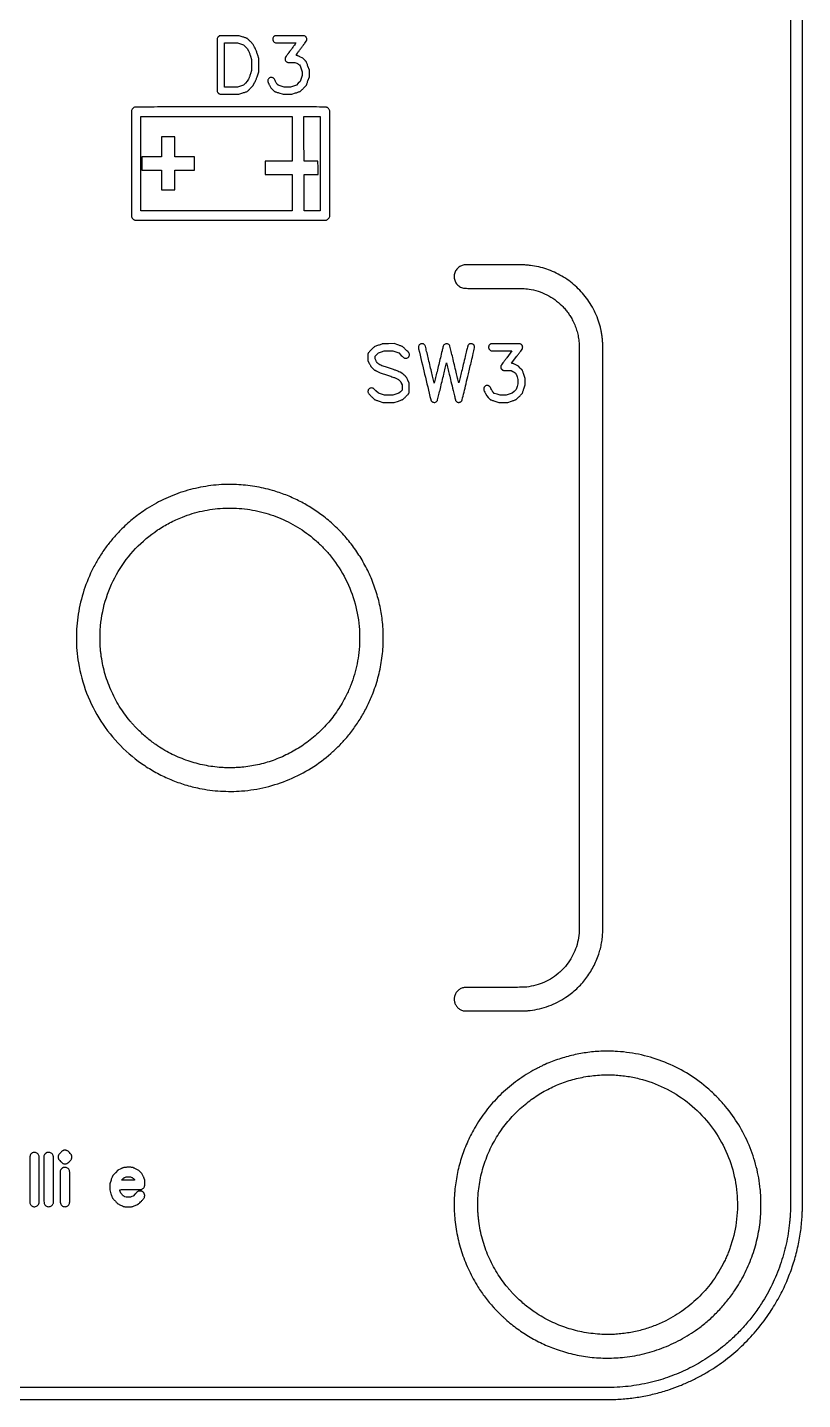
# Model space of a CAD drawing. Extents: x 949 to 24658, y 948 to 49051.
# Drawn here: x 18200 to 24658, y 948 to 12379 of the extents above; entities that cross this region are included whole.
import ezdxf

# ---------------------------------------------------------------- set-up
doc = ezdxf.new("R2010")
doc.units = 0

msp = doc.modelspace()

# ---------------------------------------------------------------- linework, layer by layer
for points in [[(24557.45501, 40846.15625, -0.000005), (24557.576589, 33590.111823, -0.000003), (24557.572356, 24977, -0.000002), (24557.441941, 13479.946311, -0.000011), (24557.197838, 7129.844974), (24556.914401, 2523.855699, -0.015993), (24556.197771, 2501.5, -0.001244), (24554.531942, 2476.492966, -0.001984), (24552.969758, 2455.122889, -0.002304), (24551.459549, 2436.64421, -0.003436), (24549.953397, 2420.5, -0.029378), (24521.624912, 2243.424663, -0.029415), (24472.744503, 2070.965438, -0.029413), (24403.958899, 1905.422349, -0.029364), (24316.189487, 1749, -0.018635), (24252.549624, 1657.42098, -0.018271), (24181.866765, 1570.212068, -0.018218), (24104.789396, 1488.149311, -0.01826), (24022, 1411.981393, -0.02719), (23894.153828, 1314.209294, -0.026422), (23755.256113, 1229.872829, -0.026372), (23607.969516, 1160.511168, -0.02684), (23455.050714, 1107.495651, -0.014939), (23364.98345, 1084.48038, -0.015523), (23274.84135, 1067.213277, -0.015408), (23183.16568, 1055.46961, -0.014241), (23088.5, 1049.011544, -0.009909), (23036.689134, 1047.984641), (12803.487408, 1047.982521)], [(12803.51049, 947.973854), (23032.501131, 947.97706, 0.009239), (23088.5, 949.011937, 0.017163), (23207.145133, 957.483132, 0.018199), (23322.613543, 973.99026, 0.018271), (23436.148246, 998.774973, 0.017607), (23549, 1032.043463, 0.015051), (23637.081331, 1064.394123, 0.014331), (23724.528784, 1102.479019, 0.014321), (23809.710289, 1145.539084, 0.014978), (23891, 1192.801819, 0.02685), (24033.956702, 1292.776429, 0.02684), (24165.395208, 1407.507875, 0.026854), (24283.724046, 1535.599357, 0.026942), (24387.502993, 1675.5, 0.011098), (24426.605978, 1737.570789, 0.011221), (24462.767679, 1801.091654, 0.011254), (24495.942921, 1865.985734, 0.011324), (24526.092472, 1932.173438, 0.020157), (24572.850767, 2054.730564, 0.0202), (24609.551037, 2180.568985, 0.020206), (24635.966985, 2308.920365, 0.020199), (24651.939329, 2439, 0.002916), (24653.994484, 2466.006088, 0.005496), (24655.286222, 2487.826827, 0.004828), (24656.195401, 2511.44205, 0.001746), (24657.045709, 2545, 0.005465), (24658.20966, 2651.668939), (24657.801289, 25038.31016)]]:
    msp.add_lwpolyline(points, format="xyb")
for points in [[(19800.324227, 12309.374537, 0.062211), (19795.806636, 12307.09471, 0.041589), (19791.27863, 12303.472186, 0.040533), (19787.271645, 12299.011679, 0.048637), (19784.30615, 12294.214439), (19781.5, 12288.5), (19781.5, 12067), (19781.5, 11845.5), (19783.605656, 11840.949195, 0.04126), (19786.323699, 11836.155879, 0.044972), (19789.723845, 11832.020984, 0.045212), (19793.790927, 11828.578909, 0.042553), (19798.490909, 11825.844394), (19804.5, 11823.001578), (19882.122082, 11823.000789), (19959.744163, 11823), (19994.122082, 11834.086626, 0.002307), (20007.528309, 11838.478428, 0.00332), (20019.350957, 11842.499343, 0.001768), (20029.317147, 11846.002408, 0.052289), (20031.732239, 11847.157209, 0.053509), (20033.821053, 11848.769737, 0.00213), (20040.747841, 11855.467612, 0.003736), (20048.868737, 11863.506616, 0.002631), (20057.88476, 11872.661959), (20080.80504, 11896.182753), (20092.879008, 11919.924625, 0.004949), (20100.373829, 11935.030369, 0.01698), (20104.806523, 11945.044626, 0.013951), (20108.965252, 11956.267907, 0.002545), (20115.976487, 11977.293261), (20127, 12010.920024), (20127, 12066.499183), (20127, 12122.078342), (20118.430133, 12148.789171, 0.002286), (20109.94431, 12174.828123, 0.013516), (20105.072853, 12188.314042, 0.018232), (20100.094823, 12199.763377, 0.006362), (20092.127137, 12215.872845), (20080.754275, 12238.149297), (20057.777956, 12261.554386, 0.002681), (20048.730354, 12270.672529, 0.003777), (20040.559857, 12278.696748, 0.002224), (20033.598686, 12285.371072, 0.051632), (20031.427767, 12287.044642, 0.050588), (20028.948121, 12288.250056, 0.002051), (20019.563617, 12291.646912, 0.003572), (20008.387846, 12295.550579, 0.002521), (19995.776948, 12299.783835), (19963.5, 12310.437861), (19884, 12310.652059, 0.000554), (19839.478105, 12310.722675, 0.003936), (19817.888671, 12310.563035, 0.005096), (19804.783997, 12310.229352, 0.077015)], [(19974.5, 12243.384872), (19998.5, 12235.728831), (20014.828327, 12219.614415), (20031.156654, 12203.5), (20040.444979, 12185, -0.007521), (20045.772531, 12173.978493, -0.014752), (20049.617949, 12165.026298, -0.012427), (20053.320159, 12154.926825, -0.0039), (20058.366652, 12139.632469), (20067, 12112.764939), (20067, 12066.697041), (20067, 12020.629143), (20058.393868, 11994.064572, -0.004041), (20053.443807, 11979.196167, -0.011849), (20049.709921, 11969.066725, -0.014072), (20045.874459, 11960.120052, -0.007976), (20040.756227, 11949.5), (20031.724719, 11931.5), (20015.61236, 11915.202908), (19999.5, 11898.905815), (19974.964255, 11890.952908), (19950.428511, 11883), (19895.714255, 11883), (19841, 11883), (19841, 12067), (19841, 12251), (19895.75, 12251.020457), (19950.5, 12251.040913)], [(20263.993526, 12310.065659, 0.036016), (20260.354279, 12308.66545, 0.040096), (20257.088871, 12306.798215, 0.036686), (20253.935638, 12304.284973, 0.023058), (20250.62486, 12300.92765, 0.117964), (20244.063355, 12288.84427, 0.120416), (20243.750116, 12275.196496, 0.118407), (20249.790806, 12262.769018, 0.111483), (20260.933421, 12254.110703), (20266.5, 12251.5), (20351.75, 12251.217893, -0.000507), (20384.439176, 12251.076554, -0.000846), (20411.957813, 12250.883082, -0.000029), (20436.811086, 12250.664851, -0.411627), (20437, 12250.474259, -0.160271), (20436.887971, 12250.133739, -0.000023), (20424.16925, 12232.897838, -0.000584), (20410.06884, 12213.83797, -0.000353), (20393.320852, 12191.287734, 0.00136), (20374.201442, 12165.435816, 0.003314), (20360.286787, 12146.248776, 0.002049), (20349.843326, 12131.518312, 0.062275), (20347.725777, 12127.531368, 0.100446), (20345.985291, 12116.989265, 0.09148), (20348.383004, 12106.218953, 0.089907), (20354.524325, 12096.86235, 0.092752), (20363.5, 12090.377598, 0.051389), (20367.419701, 12088.999901, 0.042012), (20371.814871, 12088.329654, 0.015533), (20379.136705, 12088.063814, 0.001226), (20398.60116, 12088.009769), (20428.702321, 12088), (20444.10116, 12080.561836, -0.005636), (20452.82677, 12076.225095, -0.023565), (20457.915822, 12073.313668, -0.033883), (20461.74912, 12070.492176, -0.022552), (20465.752442, 12066.782467), (20472.004885, 12060.441261), (20480.502442, 12034.992685), (20489, 12009.54411), (20489, 11994.933334), (20489, 11980.322558), (20480.457094, 11955.411279), (20471.914188, 11930.5), (20456.224463, 11914.755656), (20440.534738, 11899.011312), (20416.516968, 11891.005656), (20392.499198, 11883), (20365.58179, 11883), (20338.664382, 11883), (20313.582191, 11891.085167, -0.001842), (20297.114529, 11896.4605, -0.023024), (20290.988618, 11898.803002, -0.054819), (20287.131737, 11901.01542, -0.035614), (20283.202613, 11904.335167, -0.035558), (20280.00394, 11907.931212, -0.026352), (20276.98502, 11912.313751, -0.016264), (20273.338036, 11918.71318, -0.003967), (20267.756165, 11929.5, 0.008975), (20260.101308, 11943.936735, 0.036495), (20254.669025, 11952.256299, 0.059551), (20249.622139, 11957.457241, 0.068654), (20243.713764, 11961.034142, 0.101223), (20232.647538, 11963.34111, 0.092162), (20221.161375, 11961.250529, 0.092962), (20211.274345, 11955.199163, 0.105312), (20204.765512, 11946.202805, 0.047406), (20203.086616, 11941.165795, 0.039664), (20202.257015, 11935.590083, 0.04048), (20202.325684, 11930.095333, 0.057088), (20203.333606, 11925.306933, 0.0289), (20204.519505, 11922.33179, 0.002798), (20207.847868, 11915.310816, 0.003546), (20211.925022, 11906.984884, 0.002796), (20216.453011, 11898.027758), (20227.971356, 11875.555517), (20241.235678, 11862.2289, 0.003993), (20246.534675, 11856.989372, 0.005163), (20251.484855, 11852.270842, 0.003955), (20255.698242, 11848.398781, 0.045156), (20257.5, 11847.0431, 0.053607), (20259.766932, 11845.954508, 0.001604), (20269.695502, 11842.47179, 0.003173), (20281.442394, 11838.476853, 0.002184), (20294.803837, 11834.091959), (20329.107674, 11823), (20365.239105, 11823), (20401.370536, 11823), (20433.935268, 11833.61475, 0.002159), (20446.736825, 11837.848754, 0.00293), (20458.255985, 11841.789109, 0.001958), (20467.887641, 11845.18932, 0.032625), (20471, 11846.536535, 0.0745), (20476.518481, 11850.496773, 0.001923), (20498.343549, 11871.874033, 0.001862), (20520.05812, 11893.467484, 0.077512), (20523.930577, 11898.781371, 0.031404), (20524.69223, 11900.523024, 0.000556), (20528.188656, 11910.150561, 0.001393), (20532.219597, 11921.386194, 0.000928), (20536.778456, 11934.281371), (20548.452967, 11967.5), (20548.473735, 11995), (20548.494504, 12022.5), (20536.785777, 12056.319632, 0.002147), (20532.156228, 12069.508195, 0.00309), (20527.936144, 12081.13898, 0.00164), (20524.272207, 12090.946594, 0.048802), (20523.10141, 12093.319632, 0.044748), (20521.680985, 12095.206461, 0.004305), (20517.790549, 12099.438692, 0.005451), (20513.045201, 12104.40295, 0.004279), (20507.796186, 12109.684425), (20494.466602, 12122.86885), (20470.539059, 12134.470604, 0.003907), (20459.842611, 12139.554156, 0.008212), (20451.439847, 12143.300745, 0.008704), (20445.023563, 12145.905154, 0.056372), (20441.651462, 12146.786179, -0.018975), (20439.760424, 12147.132006, -0.030726), (20438.189857, 12147.584065, -0.031767), (20437.056821, 12148.070066, -0.320937), (20436.832459, 12148.5, -0.123774), (20437.130924, 12149.233547, -0.00009), (20449.49378, 12166.086642, -0.001035), (20463.330938, 12184.860731, -0.000633), (20479.736755, 12206.965165, 0.001285), (20496.302978, 12229.346706, 0.001917), (20510.664512, 12249.011776, 0.000806), (20522.864058, 12265.908881, 0.040685), (20524.972222, 12269.406801, 0.091146), (20527.458608, 12278.076967, 0.078656), (20526.894566, 12287.54577, 0.077011), (20523.397946, 12296.555356, 0.08145), (20517.388379, 12303.889337, 0.111197), (20509.241567, 12308.34317, 0.056505), (20497.664359, 12310.282001, 0.013), (20474.827487, 12310.899714, 0.000442), (20385.071861, 12310.914047, 0.0006), (20339.433808, 12310.826164, 0.00097), (20300.594207, 12310.629378, 0.000131), (20266.042208, 12310.378245, 0.072065)], [(19094.5, 11715.597855, 0.049515), (19086.611461, 11712.206615, 0.052326), (19079.700628, 11707.381483, 0.052601), (19073.972206, 11701.252352, 0.051031), (19069.581812, 11694.002865), (19066.5, 11687.5), (19066.5, 11245), (19066.5, 10802.5), (19069.581812, 10795.997135, 0.044273), (19073.08209, 10790.037508, 0.041488), (19077.646057, 10784.646057, 0.041488), (19083.037508, 10780.08209, 0.044273), (19088.997135, 10776.581812), (19095.5, 10773.5), (19890, 10773.238435, 0.000032), (20417.16236, 10773.098695, 0.000589), (20584.540207, 10773.262368, 0.000358), (20681.590094, 10773.541122, 0.073475), (20691, 10774.965931, 0.059139), (20699.004748, 10778.493693, 0.055996), (20706.124193, 10783.851264, 0.055853), (20711.893226, 10790.669798, 0.058216), (20715.916062, 10798.505202), (20718, 10804.075025), (20718, 11245), (20718, 11685.924975), (20715.916062, 11691.494798, 0.058131), (20711.917167, 11699.286828, 0.055302), (20706.174022, 11706.094582, 0.055427), (20699.092157, 11711.464683, 0.058949), (20691.144665, 11715.016502, 0.074823), (20681.93553, 11716.438043, 0.000347), (20584.615264, 11716.738944, 0.000588), (20417.092116, 11716.943493, 0.000032), (19891.644665, 11716.933104, 0.00006), (19476.265051, 11716.848601, 0.000338), (19255.133011, 11716.627738, 0.000038), (19099.362391, 11716.354851, 0.076456)], [(21838.459597, 10400.571119, 0.039892), (21823.198236, 10396.89742, 0.039264), (21808.629155, 10390.832735, 0.03932), (21795.206862, 10382.574952, 0.040267), (21783.357174, 10372.376738, 0.044708), (21771.86067, 10358.456189, 0.047583), (21763.293476, 10342.990314, 0.047347), (21757.772345, 10326.11229, 0.043448), (21755.318069, 10308, 0.086443), (21759.553925, 10274.184856, 0.088441), (21774.973154, 10244.09099, 0.08756), (21800.001336, 10220.951668, 0.082622), (21831.93425, 10207.199218, 0.057035), (21839.921142, 10206.172525, 0.001316), (21878.108414, 10205.742181, 0.001404), (21941.537247, 10205.372396, 0.000146), (22090.5, 10204.965767, -0.000165), (22272.165446, 10204.463029, -0.003931), (22323.245927, 10203.903233, -0.014208), (22352.301441, 10202.529813, -0.01802), (22379, 10199.535561, -0.040238), (22454.499794, 10182.004829, -0.039686), (22526.582377, 10152.550404, -0.039614), (22593.227826, 10112.016241, -0.039769), (22652.553301, 10061.52636, -0.018177), (22679.958765, 10032.099076, -0.02104), (22703.781826, 10002.116303, -0.02121), (22724.83948, 9970.456088, -0.019066), (22743.949631, 9936, -0.022971), (22763.886029, 9891.634113, -0.02543), (22778.922289, 9847.088944, -0.025035), (22789.538802, 9800.625074, -0.02097), (22796.226637, 9750.5, -0.02268), (22797.645588, 9719.234989, -0.000002), (22797.641479, 7291.838656, -0.000002), (22797.61924, 4864.12929, -0.023153), (22796.199766, 4833.5, -0.035762), (22783.577041, 4757.27169, -0.038938), (22760.423245, 4685.834985, -0.039033), (22726.534711, 4619.004206, -0.036281), (22681.926411, 4556.5, -0.018242), (22670.627109, 4543.844966, -0.005703), (22652.794272, 4525.700947, -0.005744), (22634.498717, 4507.919312, -0.017396), (22621.5, 4496.405865, -0.037305), (22558.036024, 4451.52675, -0.039519), (22489.784521, 4417.546423, -0.039498), (22417.002967, 4394.713866, -0.037188), (22340.050106, 4383.028942, -0.017719), (22328.373683, 4382.550884, -0.000347), (22268.446509, 4382.263714, -0.000719), (22191.455775, 4382.058891, -0.000299), (22087.550106, 4381.994105, 0.000183), (21954.794902, 4381.942282, 0.001275), (21889.909771, 4381.727774, 0.001249), (21849.468901, 4381.389901, 0.035156), (21839, 4380.538618, 0.07285), (21811.24829, 4372.04931, 0.07452), (21787.335421, 4356.001261, 0.074192), (21769.09588, 4333.577079, 0.071247), (21757.887001, 4306.5, 0.038507), (21756.076797, 4296.156515, 0.023296), (21755.458769, 4283.730585, 0.023304), (21755.999079, 4271.313538, 0.03884), (21757.745348, 4261, 0.065314), (21767.793259, 4235.534151, 0.069414), (21783.913199, 4214.101619, 0.069397), (21805.287153, 4197.894852, 0.065231), (21830.725681, 4187.737023), (21839.5, 4185.5), (22090, 4185.5, 0.000213), (22265.715261, 4185.574912, 0.003627), (22323.528273, 4186.043635, 0.011176), (22357.348296, 4187.319676, 0.014848), (22388, 4190.078274, 0.029171), (22467.094105, 4204.289305, 0.029252), (22543.921725, 4227.600104, 0.029243), (22617.527527, 4259.726722, 0.029108), (22687, 4300.265237, 0.041648), (22776.544736, 4371.15804, 0.04155), (22853.179701, 4455.962679, 0.041532), (22914.765904, 4552.306788, 0.041538), (22959.578854, 4657.5, 0.01772), (22973.221056, 4704.192738, 0.018024), (22983.435587, 4751.471694, 0.017815), (22990.31359, 4799.890703, 0.016432), (22993.958896, 4850, 0.009937), (22995.005771, 4902.640423, 0.000002), (22995.023091, 7292.542596, 0.000002), (22995.017814, 9683.481542, 0.010359), (22993.970724, 9734, 0.009088), (22991.873282, 9769.140444, 0.012103), (22988.61642, 9800.960277, 0.01246), (22983.91583, 9831.827543, 0.010669), (22977.467414, 9864.072344, 0.026994), (22958.173688, 9933.062597, 0.025996), (22931.356379, 10000.468722, 0.025978), (22897.667071, 10064.775225, 0.02686), (22857.831301, 10124.5, 0.049911), (22763.98869, 10226.929981, 0.050523), (22652.069004, 10308.262086, 0.050551), (22526.172254, 10365.460236, 0.050076), (22390.959714, 10396.458366, 0.014387), (22360.100197, 10399.446218, 0.012599), (22327.72153, 10400.824858, 0.003894), (22272.797857, 10401.350418, 0.0002), (22095, 10401.595885, 0.000204), (21966.701432, 10401.669377, 0.00104), (21895.313477, 10401.53267, 0.000628), (21847.134768, 10401.279676, 0.037511)], [(21161.62419, 9744.286446, 0.021931), (21151.214764, 9741.121731, 0.001666), (21123.508138, 9731.248174, 0.000709), (21094.061479, 9720.596671, 0.064468), (21089.979383, 9718.485712, 0.038646), (21087.699495, 9716.629706, 0.001998), (21080.851344, 9710.06175, 0.003163), (21072.782645, 9702.161681, 0.00229), (21063.89, 9693.262858, 0.003046), (21053.158383, 9682.292062, 0.008976), (21045.962148, 9674.572599, 0.011387), (21041.131466, 9668.947994, 0.058875), (21038.925197, 9665.5, 0.049101), (21037.504774, 9661.65044, 0.04554), (21036.816263, 9657.498809, 0.017006), (21036.548319, 9650.687617, 0.001327), (21036.5, 9632.486019), (21036.5, 9604.472038), (21047.947668, 9580.986019, 0.00262), (21052.518405, 9571.73215, 0.003469), (21056.782332, 9563.357852, 0.002493), (21060.437363, 9556.386252, 0.03407), (21061.947668, 9553.955606, 0.04044), (21065.72515, 9549.515412, 0.004019), (21075.697441, 9539.709315, 0.004117), (21085.813295, 9530.080725, 0.038608), (21090.5, 9526.326967, 0.027555), (21092.602821, 9525.057772, 0.001535), (21099.375, 9521.49005, 0.002365), (21107.471244, 9517.305125, 0.001728), (21116.5, 9512.731451), (21139.5, 9501.180137), (21198.5, 9481.97213, -0.000942), (21235.513184, 9469.844995, -0.008306), (21251.767849, 9464.184269, -0.016773), (21263.078238, 9459.597467, -0.011766), (21275.5, 9453.713909, -0.00481), (21285.489628, 9448.570239, -0.018887), (21291.49299, 9445.109892, -0.027739), (21295.969355, 9441.94033, -0.02261), (21300.397208, 9438.081847, -0.019368), (21304.486853, 9433.864772, -0.037087), (21307.365741, 9430.13374, -0.026391), (21310.222683, 9425.260797, -0.005652), (21314.631088, 9416.5), (21321.96776, 9401.5), (21321.98388, 9379.986603), (21322, 9358.473206), (21308.25, 9344.812581), (21294.5, 9331.151957), (21269.464255, 9323.075978), (21244.428511, 9315), (21209.062679, 9315), (21173.696847, 9315), (21148.598423, 9323.178783), (21123.5, 9331.357567), (21102.5, 9352.079917, 0.001873), (21089.327245, 9364.981457, 0.019108), (21083.646083, 9370.096801, 0.046775), (21079.70975, 9372.797571, 0.056366), (21075.572222, 9374.523774, 0.107192), (21061.451639, 9375.500628, 0.117504), (21048.712504, 9370.435557, 0.12068), (21039.862495, 9360.308979, 0.117272), (21036.573435, 9347.12897, 0.059021), (21037.470836, 9338.760538, 0.093867), (21040.345537, 9332.180984, 0.041567), (21046.97775, 9324.016158, 0.003989), (21064.87988, 9305.673869, 0.003239), (21074.566765, 9296.031649, 0.004627), (21083.295965, 9287.611894, 0.002598), (21090.757839, 9280.619854, 0.068324), (21093, 9279.048522, 0.032799), (21095.524221, 9277.95364, 0.001296), (21105.01875, 9274.583396, 0.002288), (21116.294454, 9270.671651, 0.001614), (21129, 9266.374653), (21161.5, 9255.5), (21209, 9255.5), (21256.5, 9255.5), (21290.235007, 9266.691644, 0.002708), (21305.352584, 9271.797975, 0.006328), (21316.592704, 9275.822324, 0.006277), (21324.829235, 9279.007722, 0.056291), (21328.235007, 9280.842035, 0.037194), (21330.893462, 9282.995605, 0.002578), (21337.882974, 9289.643722, 0.003656), (21346.126615, 9297.682835, 0.002741), (21355.09001, 9306.650391, 0.002362), (21367.247588, 9319.064446, 0.012185), (21373.774995, 9326.129443, 0.02147), (21377.623409, 9330.902409, 0.067789), (21379.59001, 9334.5, 0.057357), (21380.669392, 9338.721845, 0.022963), (21381.20513, 9344.671833, 0.009881), (21381.449439, 9354.799168, 0.00109), (21381.5, 9378), (21381.5, 9416.5), (21369.424439, 9441, 0.003638), (21364.591231, 9450.628721, 0.004867), (21360.058086, 9459.28902, 0.003437), (21356.1438, 9466.474008, 0.049734), (21354.496152, 9468.856238, 0.021041), (21352.714311, 9470.782163, 0.003035), (21348.891428, 9474.534553, 0.003438), (21344.310447, 9478.916084, 0.002934), (21339.422196, 9483.473659), (21327.200965, 9494.734843), (21304.123625, 9506.394532, 0.011476), (21286.566744, 9514.764928, 0.018786), (21271.291153, 9520.943624, 0.00749), (21248.328398, 9528.855579, 0.000497), (21182, 9550.530396, -0.016511), (21162.532106, 9557.589663, -0.018273), (21144.231891, 9565.705569, -0.019466), (21128.833783, 9573.976023, -0.051365), (21118.765111, 9581.386204, -0.021648), (21114.731092, 9585.379986, -0.038363), (21111.824674, 9589.045264, -0.025649), (21108.834716, 9594.005579, -0.005032), (21104.015111, 9603.238239), (21096, 9618.976478), (21096, 9629.751636), (21096, 9640.526794), (21109.75, 9654.219935), (21123.5, 9667.913076), (21148.411279, 9676.456538), (21173.322558, 9685), (21209.204866, 9685), (21245.087174, 9685), (21269.763856, 9676.479167), (21294.440539, 9667.958335), (21314.97027, 9647.627936, 0.005505), (21330.227093, 9632.848366, 0.046817), (21337.723859, 9626.970579, 0.091969), (21344.109478, 9624.361045, 0.051176), (21352.5, 9623.5, 0.121173), (21366.187148, 9626.866447, 0.122302), (21376.696191, 9636.190769, 0.121649), (21381.658562, 9649.392196, 0.119075), (21379.96337, 9663.5, 0.056903), (21377.790676, 9667.774026, 0.032968), (21374.299572, 9672.367306, 0.014659), (21367.970066, 9679.228268, 0.001791), (21353.614036, 9693.797519, 0.002717), (21341.764951, 9705.607691, 0.00889), (21333.74964, 9713.23409, 0.011743), (21328.025277, 9718.247409, 0.060767), (21324.5, 9720.528978, 0.025292), (21321.124201, 9721.966002, 0.001765), (21311.435151, 9725.484644, 0.002501), (21299.840512, 9729.58368, 0.00188), (21287.045196, 9733.981459), (21254.590393, 9745), (21209.045196, 9744.883999, 0.000978), (21191.451891, 9744.804761, 0.001535), (21176.327882, 9744.660617, 0.000383), (21163.10291, 9744.483847, 0.059359)], [(21477.332455, 9743.210224, 0.081591), (21468.507984, 9738.319209, 0.082585), (21461.754677, 9730.879506, 0.084237), (21457.867827, 9721.792851, 0.08981), (21457.317154, 9712.139627, 0.027835), (21459.337482, 9700.897478, 0.000039), (21509.271063, 9490.993606, 0.000024), (21559.703882, 9279.110425, 0.045165), (21561.97392, 9272.350834, 0.056313), (21564.339745, 9268.282929, 0.038746), (21567.846939, 9264.257663, 0.037793), (21572.058878, 9260.702312, 0.044544), (21576.542192, 9258.036238, 0.106819), (21587.395912, 9255.441856, 0.093037), (21598.943451, 9257.349755, 0.09271), (21609.046535, 9263.32611, 0.1051), (21615.780722, 9272.327533, 0.047993), (21616.977701, 9275.744386, 0.000149), (21627.980514, 9320.560764, 0.000853), (21640.321442, 9371.265916, 0.000533), (21654.604404, 9430.666558, -0.000187), (21668.771063, 9489.763738, -0.000312), (21680.73895, 9539.469691, -0.000005), (21691.61864, 9584.530579, -0.585604), (21691.762233, 9584.570992, -0.138844), (21691.905358, 9584.314926, -0.000003), (21702.652946, 9539.176439, -0.000192), (21714.475584, 9489.436924, -0.000115), (21728.468759, 9430.404433, 0.000436), (21746.302778, 9355.383132, 0.001728), (21757.463759, 9309.319766, 0.000939), (21765.532294, 9276.77891, 0.056372), (21767.644907, 9271.124347, 0.054472), (21770.509082, 9266.743266, 0.039495), (21774.556431, 9262.542479, 0.039758), (21779.170956, 9259.066593, 0.058618), (21783.735728, 9256.867177, 0.057747), (21788.740553, 9255.766206, 0.036569), (21794.719216, 9255.598384, 0.036526), (21800.671614, 9256.304412, 0.056743), (21805.598821, 9257.852605, 0.051365), (21810.185765, 9260.481649, 0.039661), (21814.588185, 9264.207623, 0.039938), (21818.310654, 9268.544486, 0.054923), (21820.860178, 9273, 0.04322), (21822.102683, 9276.704439, 0.000079), (21837.306141, 9339.628125, 0.000588), (21854.29814, 9410.367236, 0.000364), (21874.0999, 9493.5, 0.000301), (21899.134384, 9599.224973, 0.001236), (21914.117668, 9663.381137, 0.000504), (21924.678625, 9709.323099, 0.056782), (21925.372065, 9715.516545, 0.072961), (21924.178036, 9723.546904, 0.069086), (21920.721191, 9731.060054, 0.068211), (21915.298605, 9737.427979, 0.06804), (21908.3583, 9742.108366, 0.06799), (21902.884302, 9743.932597, 0.043788), (21896.218215, 9744.590582, 0.043712), (21889.520602, 9744.077217, 0.066535), (21883.949195, 9742.373657, 0.039646), (21879.460784, 9739.869707, 0.039581), (21875.421227, 9736.687471, 0.040698), (21872.039715, 9733.006972, 0.048215), (21869.510258, 9729.020244, 0.056857), (21867.854814, 9724.560485, 0.000429), (21858.544559, 9686.676487, 0.001363), (21846.905733, 9638.574339, 0.000529), (21831.04715, 9571.930224, -0.000183), (21817.153427, 9513.363083, -0.000299), (21805.337962, 9463.769404, -0.000022), (21794.692125, 9419.212113, -0.040516), (21794.22267, 9417.77413, -0.723492), (21793.701195, 9417.815091, -0.00012), (21783.809717, 9458.31734, -0.001213), (21772.184156, 9506.476657, -0.000545), (21757.139666, 9569.77413, 0.000586), (21743.052388, 9629.023023, 0.000934), (21730.854297, 9679.642256, 0.000173), (21719.986438, 9724.307055, 0.049373), (21718.716754, 9727.922911, 0.115345), (21710.7234, 9738.094916, 0.110322), (21698.923121, 9743.872891, 0.109637), (21685.724409, 9744.09959, 0.112701), (21673.816436, 9738.70045, 0.125307), (21667.367711, 9730.583196, 0.036864), (21661.896197, 9715.51618, 0.009577), (21653.868307, 9684.781167, 0.000372), (21626.5, 9570.770261, -0.00045), (21612.267205, 9511.520406, -0.000755), (21600.18612, 9461.756456, -0.000028), (21589.222518, 9416.902047, -0.601137), (21588.87828, 9416.814697, -0.126021), (21588.535681, 9417.46313, -0.000016), (21577.799431, 9462.242442, -0.000441), (21565.968882, 9511.785658, -0.000266), (21552.036102, 9570.5, 0.000466), (21538.023739, 9629.445044, 0.000745), (21525.937381, 9679.746174, 0.000126), (21515.163125, 9724.244948, 0.043225), (21514.052165, 9727.550805, 0.100472), (21507.968003, 9736.239824, 0.089374), (21498.73942, 9742.304318, 0.088945), (21487.933051, 9744.785385, 0.098199)], [(22064.5, 9744.06978, 0.068496), (22057.948176, 9741.459396, 0.054084), (22051.748464, 9736.995959, 0.054541), (22046.704069, 9731.356676, 0.073231), (22043.575102, 9725.266391, 0.028727), (22042.970717, 9723.090711, 0.015323), (22042.462686, 9720.343788, 0.015206), (22042.114252, 9717.497854, 0.022858), (22042, 9715, 0.067577), (22043.107733, 9706.841379, 0.069779), (22046.348487, 9699.369335, 0.069282), (22051.544686, 9693.033643, 0.065124), (22058.376651, 9688.202667), (22063.5, 9685.5), (22149.812185, 9685), (22236.12437, 9684.5), (22192.977473, 9627, 0.000722), (22176.256318, 9604.649248, 0.001087), (22161.749376, 9585.111136, 0.000421), (22149.334239, 9568.284448, 0.02535), (22147.258318, 9565.144293, 0.071748), (22145.19043, 9560.116346, 0.042921), (22144.151532, 9553.725577, 0.042106), (22144.210226, 9547.054438, 0.056992), (22145.447256, 9541.158799, 0.061379), (22147.846728, 9536.105177, 0.043566), (22151.662829, 9531.11617, 0.043341), (22156.315785, 9526.832316, 0.05833), (22161.220569, 9523.885805, 0.049202), (22165.354972, 9522.487606, 0.037388), (22170.085712, 9521.757887, 0.014367), (22177.940452, 9521.368215, 0.001241), (22198, 9521), (22229.5, 9520.5), (22244.5, 9512.862812, -0.005992), (22252.680182, 9508.57371, -0.0216), (22257.734573, 9505.557025, -0.031074), (22261.481516, 9502.747312, -0.026875), (22265.047584, 9499.362812, -0.030113), (22268.592082, 9495.13384, -0.051479), (22270.936248, 9491.173932, -0.02346), (22273.392794, 9485.106805, -0.002078), (22278.80227, 9469.5), (22287.009372, 9445.5), (22287.022639, 9428.5), (22287.035905, 9411.5), (22278.879458, 9387.5), (22270.723012, 9363.5), (22254.855602, 9347.483051), (22238.988193, 9331.466103), (22214.222462, 9323.233051), (22189.45673, 9315), (22163.754197, 9315), (22138.051664, 9315), (22113.275832, 9323.057709), (22088.5, 9331.115417), (22082.295048, 9337.519288, -0.026674), (22078.572698, 9341.795284, -0.027768), (22075.380123, 9346.388246, -0.017386), (22071.697217, 9352.863444, -0.003922), (22065.90958, 9364.130543, 0.009015), (22058.184833, 9378.799155, 0.042178), (22052.902751, 9386.738671, 0.070784), (22047.814038, 9391.556967, 0.064779), (22041.433466, 9394.939009, 0.064708), (22032.848874, 9396.938053, 0.078681), (22024.614425, 9396.464141, 0.078591), (22016.921873, 9393.468192, 0.064376), (22009.925896, 9388.074104, 0.039387), (22005.746971, 9383.179292, 0.05924), (22003.011963, 9378.285046, 0.059638), (22001.512364, 9372.910836, 0.040568), (22001.055873, 9366.571861, 0.044702), (22001.573531, 9361.335941, 0.049099), (22003.011882, 9356.444825, 0.01969), (22006.273676, 9349.209009, 0.001682), (22015.422139, 9331.030323), (22026.317481, 9309.560647), (22039.254173, 9295.76655, 0.006722), (22044.511798, 9290.309387, 0.008055), (22049.611115, 9285.320365, 0.007055), (22054.024266, 9281.256251, 0.051757), (22056.345432, 9279.5755, 0.042981), (22059.288489, 9278.199357, 0.002311), (22068.973346, 9274.698615, 0.003601), (22080.556416, 9270.665934, 0.002617), (22093.5, 9266.339273), (22126.5, 9255.5), (22164, 9255.506744), (22201.5, 9255.513489), (22234, 9266.343995, 0.002583), (22246.740931, 9270.663117, 0.003568), (22258.128125, 9274.680158, 0.00226), (22267.653464, 9278.165754, 0.043487), (22270.5, 9279.513626, 0.063144), (22277.651553, 9285.010016, 0.003121), (22298.651917, 9306.104577, 0.002336), (22319.900964, 9327.920033, 0.092701), (22323.578365, 9333.5, 0.015564), (22324.650636, 9336.29183, 0.000731), (22327.958694, 9345.821589, 0.001205), (22331.8431, 9357.15316, 0.000866), (22336.129653, 9369.828815), (22347, 9402.15763), (22347, 9428.872958), (22347, 9455.588287), (22335.572173, 9488.704236, 0.001258), (22331.085948, 9501.599245, 0.001841), (22327.066246, 9512.926598, 0.000881), (22323.594161, 9522.544388, 0.03313), (22322.663414, 9524.660093, 0.064685), (22321.452022, 9526.393818, 0.004163), (22317.252742, 9530.925152, 0.006027), (22312.123089, 9536.238995, 0.00445), (22306.323712, 9542), (22291.464942, 9556.5), (22267.982471, 9568.258305, 0.00356), (22256.654511, 9573.83, 0.010123), (22248.658383, 9577.494711, 0.013339), (22242.859839, 9579.829719, 0.054441), (22239.18292, 9580.758305), (22233.865839, 9581.5), (22278.047947, 9640.397717, 0.001231), (22295.115597, 9663.267162, 0.001881), (22309.798819, 9683.199276, 0.000648), (22322.389875, 9700.473595, 0.050609), (22324.093065, 9703.397717, 0.07175), (22325.544727, 9708.388885, 0.035128), (22326.006081, 9715.010879, 0.035127), (22325.535641, 9721.635648, 0.071403), (22324.077519, 9726.637005, 0.048212), (22321.572714, 9730.985519, 0.035935), (22318.043112, 9735.255252, 0.035676), (22313.902035, 9739.012574, 0.045009), (22309.563455, 9741.827683), (22304.5, 9744.5), (22186, 9744.65573, 0.000589), (22140.355519, 9744.66197, 0.000945), (22101.428125, 9744.547846, 0.000149), (22066.919887, 9744.371131, 0.059306)], [(19838.5, 8571.333506, 0.033758), (19663.777676, 8552.615294, 0.03428), (19494.080125, 8510.592917, 0.034342), (19332.00296, 8445.869136, 0.034154), (19180, 8359.467793, 0.012262), (19124.648062, 8320.807791, 0.01388), (19073.549473, 8280.989358, 0.01378), (19024.421236, 8238.136914, 0.011751), (18974.984518, 8190.359148, 0.018644), (18909.149482, 8118.499909, 0.019417), (18849.779278, 8042.874565, 0.01939), (18796.382107, 7962.771037, 0.018481), (18748.435618, 7877.5, 0.04015), (18670.314437, 7690.125712, 0.039691), (18622.780962, 7491.956274, 0.039715), (18607.17773, 7288.884753, 0.04031), (18624.035646, 7086.928552, 0.050864), (18692.966889, 6833.426156, 0.051432), (18811.478788, 6600.066776, 0.05149), (18974.979829, 6396.037436, 0.051207), (19177, 6229.298282, 0.024229), (19283.549585, 6165.539107, 0.024322), (19395.63367, 6112.476033, 0.024311), (19512.392401, 6070.527431, 0.024154), (19632.922005, 6040.007294, 0.017596), (19719.366871, 6025.656015, 0.017085), (19807.461619, 6017.247479, 0.017036), (19896.181759, 6014.858033, 0.017243), (19984.5, 6018.536434, 0.040467), (20186.495356, 6050.512512, 0.04009), (20381.360892, 6114.66222, 0.040041), (20563.715613, 6209.181678, 0.040147), (20728.5, 6331.485052, 0.010492), (20761.213252, 6361.338745, 0.008002), (20795.794558, 6395.324442, 0.007963), (20829.502148, 6430.636508, 0.00996), (20859.587904, 6464.505509, 0.021628), (20925.882546, 6549.372845, 0.021064), (20985.219814, 6640.382285, 0.021031), (21036.776675, 6736.210475, 0.02139), (21079.785156, 6835.5, 0.029201), (21125.121599, 6978.206778, 0.029281), (21153.47355, 7125.092574, 0.029288), (21164.466985, 7274.250805, 0.029246), (21157.965135, 7423.743855, 0.026245), (21137.437721, 7555.617872, 0.026093), (21103.180135, 7684.877528, 0.026081), (21055.626243, 7809.925438, 0.026161), (20995.355048, 7929.210162, 0.025292), (20925.895923, 8037.399787, 0.025176), (20845.768135, 8138.195548, 0.025148), (20755.820171, 8230.534433, 0.025099), (20657, 8313.439028, 0.023001), (20560.823498, 8379.499569, 0.022834), (20458.755397, 8436.619623, 0.022838), (20351.92462, 8484.183431, 0.023033), (20241.5, 8521.655317, 0.014572), (20167.326481, 8540.749004, 0.015092), (20093.024363, 8555.24116, 0.015034), (20017.709453, 8565.269926, 0.01421), (19940.5, 8570.985713, 0.008476), (19921.275109, 8571.534237, 0.002041), (19889.403479, 8571.772998, 0.002032), (19857.549189, 8571.752179, 0.008629)], [(19942.5, 8373.961612, -0.040824), (20120.079507, 8349.666429, -0.041389), (20290.505635, 8296.890944, -0.041422), (20449.786326, 8216.815639, -0.04103), (20594.230558, 8111.357316, -0.01062), (20625.751359, 8082.926942, -0.00975), (20656.965698, 8052.377553, -0.009705), (20687.117688, 8020.478878, -0.01025), (20715.451868, 7988, -0.050611), (20838.329842, 7806.727805, -0.050734), (20922.167943, 7604.610629, -0.050749), (20963.569381, 7389.808483, -0.050701), (20960.873727, 7171, -0.021363), (20946.240169, 7078.170925, -0.02192), (20923.830498, 6987.735735, -0.021908), (20893.57476, 6899.561763, -0.021284), (20855.459665, 6813.5, -0.0327), (20784.337856, 6690.670448, -0.03287), (20697.919732, 6578.385958, -0.032894), (20597.596876, 6478.469774, -0.032856), (20485, 6392.53228, -0.030768), (20368.950819, 6325.358962, -0.030934), (20245.739818, 6273.070352, -0.030987), (20117.230897, 6236.458452, -0.031123), (19985.368776, 6216.075464, -0.011256), (19938.787516, 6212.873683, -0.010153), (19890.477849, 6211.626514, -0.010242), (19842.644327, 6212.343008, -0.012119), (19797.5, 6215.04124, -0.032333), (19656.846603, 6236.094448, -0.032736), (19520.678608, 6275.054152, -0.032784), (19390.948669, 6331.38693, -0.032643), (19269.5, 6404.264707, -0.010882), (19230.474025, 6432.569805, -0.012046), (19194.043072, 6461.631619, -0.011867), (19158.576889, 6492.811632, -0.009953), (19122.44417, 6527.486466, -0.002985), (19100.862601, 6549.297522, -0.007045), (19085.102122, 6565.877996, -0.007926), (19070.96419, 6581.672664, -0.004897), (19054.823608, 6600.662942, -0.035592), (18965.131907, 6725.369453, -0.035438), (18893.888739, 6861.711648, -0.035462), (18842.653758, 7006.657097, -0.035748), (18812.583046, 7157, -0.006597), (18808.607029, 7192.114685, -0.010146), (18806.185282, 7222.603337, -0.00961), (18804.923079, 7254.337284, -0.005169), (18804.523791, 7293.5, -0.002845), (18804.707188, 7324.937752, -0.007263), (18805.300703, 7347.716892, -0.008305), (18806.497712, 7368.62647, -0.004932), (18808.583455, 7393.5, -0.055331), (18857.254849, 7628.683102, -0.055668), (18956.261412, 7846.953537, -0.055675), (19100.967291, 8037.978943, -0.055373), (19284.49788, 8192.761969, -0.013853), (19333.268217, 8223.494407, -0.013165), (19384.489015, 8252.028216, -0.013147), (19437.215567, 8277.865564, -0.013712), (19490.5, 8300.514548, -0.020206), (19571.825676, 8328.742731, -0.019805), (19655.707281, 8350.525899, -0.019761), (19741.237829, 8365.644485, -0.019897), (19827.5, 8373.920692, -0.011323), (19848.744026, 8374.626601, -0.002554), (19884.885593, 8374.824066, -0.002566), (19921.046187, 8374.651325, -0.011114)], [(22992.5, 3849.926101, 0.024355), (22870.259065, 3840.095486, 0.02405), (22749.031091, 3818.406274, 0.023968), (22630.042694, 3785.083156, 0.023798), (22514.5, 3740.457934, 0.008158), (22492.080636, 3730.108683, 0.003639), (22462.885398, 3715.78663, 0.003646), (22433.776914, 3700.977182, 0.007783), (22411.554119, 3689.023882, 0.033583), (22266.073183, 3594.497609, 0.033968), (22135.145036, 3481.676264, 0.033977), (22020.730821, 3352.197012, 0.033641), (21924.491226, 3208, 0.027134), (21862.4819, 3085.017348, 0.026922), (21813.974151, 2955.724984, 0.02694), (21779.668023, 2822.057374, 0.027259), (21760.097837, 2686, 0.003932), (21757.666912, 2655.862944, 0.008207), (21756.344029, 2632.352775, 0.00739), (21755.717751, 2607.322229, 0.002621), (21755.538873, 2571.5, 0.002491), (21755.719419, 2536.983143, 0.006744), (21756.299748, 2512.501529, 0.007833), (21757.479226, 2490.20663, 0.004562), (21759.557004, 2463.5, 0.029394), (21781.865832, 2311.298791, 0.030078), (21821.764727, 2163.956117, 0.030092), (21879.032534, 2022.531094, 0.029485), (21953.205099, 1888, 0.011018), (21982.544877, 1843.689255, 0.010508), (22014.261227, 1799.997921, 0.010376), (22048.202178, 1757.128568, 0.010081), (22084.212994, 1715.282708, 0.010159), (22100.443407, 1697.897971, 0.002737), (22126.895725, 1670.990308, 0.002769), (22153.715689, 1644.302976, 0.009582), (22171.5, 1627.460086, 0.024828), (22269.72354, 1546.490337, 0.024828), (22375.489043, 1475.656477, 0.024823), (22487.776075, 1415.64338, 0.024795), (22605.5, 1367.029417, 0.028447), (22744.066998, 1326.408656, 0.028277), (22886.627208, 1301.681608, 0.028264), (23031.130049, 1293.191146, 0.028362), (23175.5, 1301.071999, 0.033244), (23343.121193, 1331.176985, 0.033376), (23505.046169, 1383.206174, 0.033364), (23658.661343, 1456.33874, 0.033169), (23801.5, 1549.38068, 0.02076), (23882.847594, 1615.861927, 0.020548), (23958.691162, 1689.078285, 0.020525), (24028.352004, 1768.360939, 0.020595), (24091.193259, 1853, 0.03129), (24171.90652, 1989.216317, 0.03096), (24235.310262, 2134.914672, 0.030938), (24280.275499, 2287.431969, 0.031141), (24305.957206, 2444, 0.004548), (24308.94593, 2476.671595, 0.009775), (24310.527389, 2501.910111, 0.008298), (24311.259863, 2529.612067, 0.00246), (24311.468422, 2572, 0.00246), (24311.259863, 2614.387933, 0.008298), (24310.527389, 2642.089889, 0.009775), (24308.94593, 2667.328405, 0.004548), (24305.957206, 2700, 0.037275), (24272.943466, 2886.898492, 0.037113), (24212.514758, 3067.10604, 0.03711), (24126.102052, 3236.414068, 0.037255), (24015.709556, 3390.854423, 0.012492), (23979.791865, 3431.802998, 0.009694), (23938.758109, 3474.596228, 0.009703), (23896.154937, 3515.708505, 0.012626), (23855.5, 3551.577171, 0.039511), (23690.728973, 3668.885733, 0.039647), (23509.739937, 3758.66173, 0.039609), (23316.680735, 3818.812974, 0.039274), (23116, 3847.984335, 0.006323), (23097.481906, 3848.970382, 0.002066), (23070.153054, 3849.966113, 0.001899), (23043.23426, 3850.733189, 0.009282), (23028, 3850.826513, 0.002489), (23021.995467, 3850.721929, 0.000741), (23012.828125, 3850.50301, 0.000743), (23002.531965, 3850.226541, 0.000804)], [(23077, 3652.982207, -0.011767), (23134.074719, 3649.120669, -0.013085), (23188.909494, 3642.661291, -0.013191), (23242.929469, 3633.399208, -0.012374), (23297.557966, 3621.12977, -0.051773), (23506.336855, 3545.12499, -0.051496), (23695.453653, 3427.744013, -0.051464), (23856.697283, 3274.113399, -0.051574), (23983.035872, 3090.894756, -0.051197), (24068.508033, 2887.782321, -0.051068), (24111.019637, 2671.367861, -0.051055), (24108.791058, 2450.776571, -0.051118), (24061.902753, 2235.307644, -0.00839), (24049.086244, 2198.276387, -0.009576), (24035.557771, 2163.306354, -0.009499), (24020.600861, 2128.635451, -0.008003), (24003.488231, 2092.5, -0.040584), (23913.793058, 1942.665155, -0.040433), (23800.971486, 1809.086215, -0.040464), (23668.212956, 1695.497931, -0.040785), (23519.229643, 1605.110443, -0.023905), (23419.586595, 1561.089455, -0.02578), (23318.647279, 1528.013596, -0.025494), (23213.812664, 1505.215976, -0.022357), (23102.5, 1491.969561, -0.012478), (23080.058093, 1490.87388, -0.003658), (23045.546098, 1490.303908, -0.003743), (23010.712841, 1490.244326, -0.010703), (22986.5, 1490.902629, -0.032748), (22838.376778, 1507.871002, -0.034256), (22696.008397, 1543.922937, -0.034396), (22560.426712, 1598.905585, -0.033595), (22432.542575, 1672.33013, -0.01212), (22388.880463, 1703.015542, -0.01298), (22347.764052, 1735.110709, -0.012856), (22308.012911, 1769.587645, -0.011417), (22268.445605, 1807.421604, -0.003944), (22248.903803, 1827.291799, -0.006913), (22233.09133, 1844.084252, -0.007196), (22218.188805, 1860.833058, -0.004743), (22201.513868, 1880.5, -0.035435), (22112.38122, 2004.581683, -0.035383), (22041.614296, 2140.065126, -0.03538), (21990.653098, 2284.184198, -0.035416), (21960.541443, 2434, -0.007709), (21956.655765, 2468.508565, -0.008732), (21954.018603, 2501.716526, -0.008563), (21952.506095, 2535.562082, -0.006884), (21952.004425, 2572, -0.003908), (21952.215173, 2598.962649, -0.006585), (21952.866589, 2621.573435, -0.006888), (21954.086348, 2643.431111, -0.004835), (21956.036074, 2668, -0.033816), (21978.783603, 2812.193036, -0.033736), (22020.771955, 2952.121611, -0.033736), (22081.196428, 3085.130772, -0.033819), (22158.916594, 3208.691577, -0.017342), (22203.359894, 3265.513035, -0.016326), (22252.505849, 3320.308769, -0.016361), (22305.005673, 3371.659233, -0.017627), (22359.5, 3418.15498, -0.02942), (22464.720499, 3492.054621, -0.029571), (22577.712864, 3552.955114, -0.029631), (22696.870319, 3599.992782, -0.029821), (22820.5, 3632.498021, -0.014629), (22884.977932, 3643.448322, -0.014821), (22949.706302, 3650.553444, -0.014999), (23013.956233, 3653.748962, -0.015931)], [(18249.624372, 3006.952644, 0.053141), (18242.318232, 3004.266653, 0.044092), (18235.237275, 2999.958267, 0.044467), (18229.086012, 2994.523773, 0.056952), (18224.548976, 2988.487323, 0.101374), (18220.94997, 2977.934934, 0.025327), (18219.560245, 2959.681212, 0.006455), (18219.105782, 2923.128279, 0.000218), (18219.237558, 2778.951288), (18219.5, 2584.5), (18222.664521, 2577.820391, 0.05585), (18227.960047, 2569.260577, 0.063237), (18234.829493, 2562.480018, 0.063992), (18243.100378, 2557.691892, 0.059391), (18252.523975, 2554.999259, 0.099492), (18267.374217, 2555.57361, 0.096592), (18281.023599, 2561.82649, 0.095682), (18291.420773, 2572.812885, 0.095539), (18296.986015, 2586.88649, 0.046518), (18298.061903, 2598.409497, 0.000093), (18298.05142, 2781.83304, 0.000084), (18297.975641, 2965.752602, 0.051461), (18296.891296, 2976.200779, 0.081752), (18292.261567, 2988.159008, 0.081017), (18284.032271, 2998.044778, 0.081515), (18273.137745, 3004.757822, 0.084258), (18260.793692, 3007.536928, 0.014056), (18257.717008, 3007.614521, 0.012342), (18254.504056, 3007.525884, 0.0125), (18251.607755, 3007.301663, 0.035979)], [(18366.024244, 3006.461237, 0.017559), (18363.625672, 3005.696712, 0.011795), (18360.940534, 3004.663689, 0.011888), (18358.385296, 3003.539014, 0.022926), (18356.407356, 3002.498575, 0.052449), (18351.723986, 2999.048634, 0.029992), (18346.824372, 2994.007219, 0.029981), (18342.55801, 2988.409352, 0.051919), (18339.820599, 2983.246659), (18337.5, 2977.5), (18337.23452, 2783, 0.000143), (18337.096929, 2655.558227, 0.002347), (18337.263017, 2612.971452, 0.004507), (18337.669186, 2589.907166, 0.067826), (18338.962016, 2582, 0.07958), (18344.408424, 2570.905121, 0.082159), (18352.998974, 2562.205864, 0.081312), (18364.016658, 2556.67192, 0.075777), (18376.5, 2554.760496, 0.072216), (18388.30242, 2556.465967, 0.079647), (18398.705398, 2561.44825, 0.078125), (18407.182136, 2569.529846, 0.066056), (18413.357776, 2580.280797), (18415.5, 2585.5), (18415.765058, 2777.442704, 0.000355), (18415.821454, 2861.571827, 0.000931), (18415.706589, 2921.982772, 0.000259), (18415.50218, 2969.736367, 0.044529), (18415.022356, 2974.836888, 0.078931), (18410.581737, 2987.377089, 0.084273), (18402.543692, 2997.606325, 0.0852), (18391.663864, 3004.528501, 0.08303), (18379, 3007.506644, 0.015903), (18375.350181, 3007.628921, 0.020523), (18371.999556, 3007.496998, 0.022157), (18368.904616, 3007.109051, 0.026116)], [(18502.024244, 3024.396909, 0.043585), (18495.987872, 3022.195938, 0.049833), (18490.708007, 3019.057263, 0.031587), (18484.524386, 3013.858651, 0.007252), (18474.791735, 3004.293256, 0.011705), (18463.764067, 2992.600901, 0.059729), (18458.628813, 2985.306808, 0.085302), (18456.262207, 2978.257911, 0.03845), (18455.510716, 2968.5, 0.038645), (18456.269411, 2958.698474, 0.086052), (18458.659442, 2951.632949, 0.059538), (18463.860837, 2944.297617, 0.011346), (18475.130722, 2932.402785, 0.010179), (18485.330547, 2922.525789, 0.039425), (18492.225208, 2917.061755, 0.057728), (18498.444619, 2913.8553, 0.044233), (18505.817059, 2911.796827, 0.043987), (18511.542932, 2911.245723, 0.04032), (18517.450069, 2911.675103, 0.038052), (18523.529123, 2913.0935, 0.031021), (18529.767957, 2915.494044, 0.0753), (18537.14091, 2920.320877, 0.013717), (18549.038492, 2931.570154, 0.013917), (18560.304633, 2943.467972, 0.07181), (18565.314324, 2951, 0.055664), (18568.252537, 2959.512959, 0.054544), (18569.267359, 2968.52361, 0.054925), (18568.309156, 2977.481182, 0.058084), (18565.424868, 2985.837949, 0.070664), (18560.651796, 2992.974814, 0.011947), (18549.389888, 3004.956132, 0.011946), (18537.568546, 3016.385836, 0.07067), (18530.5, 3021.258706, 0.04076), (18523.432243, 3024.089683, 0.047471), (18516.349419, 3025.559646, 0.048297), (18509.222605, 3025.654044, 0.044842)], [(18502.024244, 2881.461241, 0.01727), (18499.631537, 2880.700109, 0.011762), (18496.964763, 2879.677889, 0.011865), (18494.435624, 2878.568725, 0.023271), (18492.489839, 2877.546913, 0.049509), (18488.009952, 2874.287225, 0.028922), (18483.312448, 2869.586003, 0.028725), (18479.122476, 2864.294512, 0.04353), (18476.180056, 2859.218065), (18473.5, 2853.5), (18473.232015, 2721.067779, 0.000286), (18473.118629, 2642.921877, 0.00266), (18473.268587, 2609.157863, 0.003633), (18473.605608, 2589.367245, 0.064744), (18474.578941, 2583.080457, 0.09138), (18481.174064, 2569.940077, 0.094711), (18491.952353, 2560.206342, 0.095151), (18505.515749, 2555.164013, 0.093208), (18520.086198, 2555.450834, 0.072482), (18531.421166, 2559.59192, 0.079768), (18540.690637, 2566.699994, 0.079222), (18547.315738, 2576.398438, 0.070199), (18550.944218, 2588.086129, 0.039941), (18551.915094, 2600.044289, 0.000206), (18552.005283, 2718.745832, 0.000203), (18551.998329, 2837.513795, 0.040489), (18551.035116, 2849.320768, 0.081505), (18546.755734, 2862.021872, 0.084966), (18538.683833, 2872.483631, 0.08593), (18527.679558, 2879.578584, 0.085898), (18514.929076, 2882.562092, 0.016497), (18511.36731, 2882.6529, 0.019402), (18507.995923, 2882.496694, 0.020708), (18504.864432, 2882.098402, 0.026388)], [(19003.78916, 2881.923312, 0.047722), (19001.371179, 2881.102819, 0.002825), (18994.327188, 2877.887976, 0.004238), (18985.980354, 2873.935113, 0.003111), (18976.78916, 2869.415823), (18953.5, 2857.784121), (18933, 2836.785076, 0.00297), (18924.914752, 2828.403972, 0.003808), (18917.579093, 2820.590615, 0.002946), (18911.523414, 2813.96343, 0.032423), (18909.290528, 2811.143016, 0.05052), (18907.343492, 2807.611565, 0.007833), (18904.324006, 2800.208072, 0.007171), (18900.541253, 2790.073676, 0.003115), (18895.790528, 2776.5), (18885.5, 2746.5), (18885.203265, 2720.22903), (18884.90653, 2693.958059), (18895.462062, 2662.160939, 0.003232), (18900.001631, 2648.776039, 0.005583), (18903.973012, 2637.711648, 0.004886), (18907.28459, 2629.059622, 0.047499), (18909.060477, 2625.56569, 0.049541), (18914.167366, 2619.041956, 0.002801), (18932.011137, 2600.594993, 0.002513), (18950.209262, 2582.177518, 0.057743), (18956, 2577.580311, 0.028591), (18965.099238, 2572.627334, 0.005386), (18982.311315, 2564.722267, 0.003888), (18999.926735, 2557.024304, 0.056427), (19006.433659, 2555.072058, 0.041293), (19015.431618, 2554.203722, 0.003302), (19039.32506, 2554.034978, 0.003524), (19063.110252, 2554.191727, 0.036824), (19072.825833, 2555.041604, 0.05233), (19079.07859, 2556.741402, 0.009623), (19090.157766, 2561.285764, 0.009733), (19103.51975, 2567.380813, 0.006917), (19118.264649, 2574.709211, 0.027053), (19124.017296, 2578.073457, 0.034347), (19128.907422, 2581.805946, 0.017265), (19135.284812, 2587.808568, 0.00218), (19148.546723, 2601.301242, 0.006046), (19165.562672, 2619.192757, 0.048574), (19172.440438, 2628.218321, 0.090986), (19175.499814, 2636.045377, 0.047821), (19176.5, 2646.478973, 0.008699), (19176.395773, 2652.469004, 0.03822), (19176.00364, 2655.980824, 0.046542), (19175.117245, 2659.05617, 0.017197), (19173.325604, 2663.200712, 0.041881), (19169.836035, 2669.209617, 0.043965), (19165.443855, 2674.448422, 0.043984), (19160.205261, 2678.836665, 0.041989), (19154.200712, 2682.318273, 0.017054), (19150.104038, 2684.086268, 0.045128), (19147.041986, 2684.977135, 0.038385), (19143.598443, 2685.379068, 0.009674), (19137.951597, 2685.492669, 0.009704), (19132.063569, 2685.382909, 0.044518), (19128.677436, 2684.950463, 0.048149), (19125.54455, 2683.939229, 0.012599), (19120.746134, 2681.717386, 0.029445), (19115.8939, 2678.953902, 0.035068), (19111.690736, 2675.780515, 0.019777), (19106.425965, 2670.813052, 0.003326), (19096.794537, 2660.84541), (19080.5, 2643.756048), (19069.169694, 2638.378024), (19057.839389, 2633), (19039.932976, 2633), (19022.026562, 2633), (19010.763281, 2638.319547, -0.010982), (19003.644986, 2641.87471, -0.041912), (18999.468272, 2644.545597, -0.033898), (18995.385616, 2648.129854, -0.005463), (18988, 2655.721908), (18976.5, 2667.80472), (18972.110267, 2681.15236, 0.000353), (18970.394396, 2686.357326, 0.000514), (18968.872761, 2690.946318, 0.000253), (18967.573539, 2694.844542, 0.008877), (18967.253278, 2695.75, -0.517455), (18967.745691, 2696.473934, -0.000986), (18984.348421, 2696.747739, -0.003072), (19008.506004, 2696.950032, -0.000557), (19053.34379, 2697, 0.000759), (19093.3149, 2697.060701, 0.002303), (19120.508356, 2697.268555, 0.001512), (19140.356317, 2697.57173, 0.047771), (19145.200779, 2698.125262, 0.059197), (19154.055606, 2701.133483, 0.05603), (19162.138925, 2706.175373, 0.056112), (19168.890663, 2712.877912, 0.059734), (19173.819944, 2720.781935, 0.037928), (19175.408163, 2724.969912, 0.047771), (19176.195791, 2729.039242, 0.019285), (19176.557282, 2735.357362, 0.001564), (19176.814079, 2751.966979, 0.003182), (19176.881816, 2763.314787, 0.00673), (19176.759955, 2772.110074, 0.007058), (19176.485851, 2778.722285, 0.047418), (19175.99443, 2781.966979, 0.04051), (19175.037179, 2784.798071, 0.003545), (19171.984825, 2791.742538, 0.004634), (19168.203133, 2799.977955, 0.003587), (19163.936756, 2808.879958), (19153.012811, 2831.259916), (19139.756406, 2844.480492), (19126.5, 2857.701069), (19104.5, 2868.742607, 0.003719), (19095.678401, 2873.088227, 0.004553), (19087.366997, 2877.013022, 0.003819), (19080.330432, 2880.192842, 0.032255), (19077.068499, 2881.392073, 0.045883), (19072.83996, 2882.232153, 0.01606), (19066.652092, 2882.68029, 0.009071), (19057.005448, 2882.892901, 0.001757), (19039.568499, 2882.899549, 0.002502), (19027.013082, 2882.797382, 0.003534), (19015.830062, 2882.571343, 0.002055), (19006.409214, 2882.275537, 0.049106)], [(19068.268169, 2798.904567, -0.023791), (19075.817644, 2794.685493, -0.033977), (19082.039592, 2790.195335, -0.038993), (19086.8389, 2785.532341, -0.061195), (19090.080774, 2780.789838, -0.005516), (19090.816029, 2779.329215, -0.007788), (19091.436227, 2778.010959, -0.004861), (19091.927098, 2776.895163, -0.101528), (19092, 2776.539838, -0.411187), (19091.780483, 2776.318038, -0.000098), (19076.070548, 2776.158577, -0.001556), (19058.565805, 2776.038792, -0.000933), (19037.772078, 2776), (18983.544156, 2776), (18992.022078, 2784.580347, -0.011788), (18996.934566, 2789.323162, -0.027614), (19000.873347, 2792.567606, -0.027952), (19005.116541, 2795.335088, -0.012359), (19011, 2798.52883), (19021.5, 2803.896967), (19039.768169, 2803.948483), (19058.036337, 2804)]]:
    msp.add_lwpolyline(points, format="xyb", close=True)
for points in [[(20405, 11451.5), (20405, 11265), (20292.5, 11265), (20180, 11265), (20180, 11210.004309), (20180, 11155.008619), (20292.25, 11154.754309), (20404.5, 11154.5), (20404.753225, 11003.25), (20405.006451, 10852), (19775.003225, 10852), (19145, 10852), (19145, 11245), (19145, 11638), (19775, 11638), (20405, 11638)], [(20640, 11245), (20640, 10852), (20571.996775, 10852), (20503.993549, 10852), (20504.246775, 11003.25), (20504.5, 11154.5), (20562.758535, 11154.758061), (20621.01707, 11155.016123), (20620.758535, 11209.758061), (20620.5, 11264.5), (20562.255228, 11264.758056), (20504.010455, 11265.016111), (20503.755228, 11451.508076), (20503.5, 11638.00004), (20571.75, 11638.00002), (20640, 11638)], [(19317, 11384.505778), (19317, 11302.011556), (19234.25, 11301.755778), (19151.5, 11301.5), (19151.5, 11246.5), (19151.5, 11191.5), (19234.25, 11191.244222), (19317, 11190.988444), (19317, 11108.494222), (19317, 11026), (19372, 11026), (19427, 11026), (19427, 11108.5), (19427, 11191), (19509.5, 11191), (19592, 11191), (19592, 11246.5), (19592, 11302), (19509.5, 11302), (19427, 11302), (19427, 11384.5), (19427, 11467), (19372, 11467), (19317, 11467)]]:
    msp.add_lwpolyline(points, close=True)

doc.saveas('drawing.dxf')
